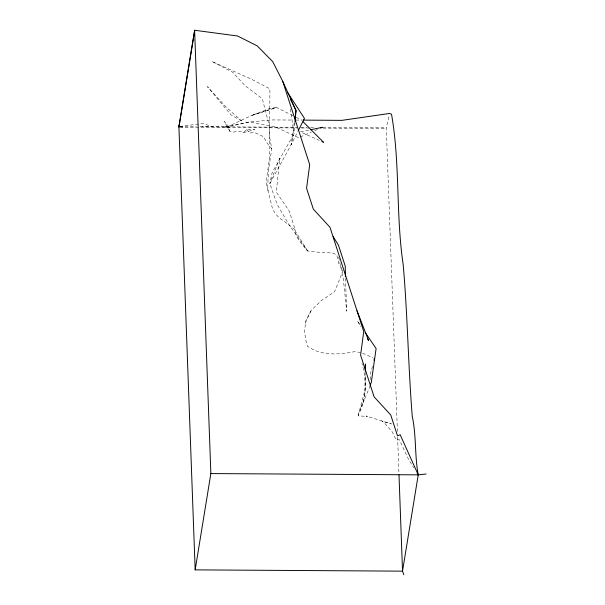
<?xml version="1.0" encoding="UTF-8"?>
<svg xmlns="http://www.w3.org/2000/svg" width="605" height="605" viewBox="0 0 605 605"><rect width="100%" height="100%" fill="white"/><g stroke="black" fill="none" stroke-linecap="round" stroke-linejoin="round"><path stroke-width="0.45" stroke-dasharray="3.02 2.27" d="M365.216 372.309L364.664 397.167L358.213 415.499L358.447 415.93L367.311 416.361L366.169 415.983L391.329 423.954L381.808 420.951L385.241 423.908L392.403 432.129L396.162 439.948L399.361 439.691L408.867 459.959L413.812 467.831M370.517 379.683L370.668 372.771L372.922 365.019M268.083 190.923L266.087 182.355L269.399 158.722L269.55 126.914L262.328 98.721L244.934 85.57L232.607 72.207L211.909 61.46L251.4 79.187L269.928 88.814L269.55 136.806L271.781 148.777L268.817 168.001L267.72 184.775L268.083 190.923L272.379 208.18C274.496 213.497 278.595 218.019 283.556 220.84L294.325 229.166L296.821 236.593L299.702 241.478L307.658 251.037L319.984 252.421L332.447 252.973L334.739 253.881L336.872 255.393L338.906 263.931L342.097 269.104M294.96 122.618L293.992 133.788L291.096 144.807L269.838 183.602L277.113 204.316L288.524 223.888L307.658 251.037M342.271 269.868L342.619 271.388L341.598 274.375L334.535 291.746L321.565 300.443L311.545 309.994L306.009 320.166L304.406 331.396L306.236 342.158L307.484 346.211C320.884 355.944 338.989 354.832 354.439 351.664L360.943 352.488M294.287 122.558L291.096 144.807L297.773 131.603M397.402 431.471L386.27 127.829L389.28 115.245M358.213 415.499L365.836 386.625L365.617 375.319M359.877 411.733C367.084 395.852 366.524 380.243 361.987 363.461M370.184 385.786L361.533 406.537M310.804 310.879L305.207 323.304M229.847 131.24L224.311 121.446L229.363 127.64L229.847 131.24L233.001 132.185L238.34 131.202L242.567 131.414L243.694 132.51L254.773 129.644L246.356 129.591L243.694 132.51M292.964 115.714L276.606 107.508L251.544 115.495L226.89 127.027L201.949 126.695M225.105 127.005L226.89 127.027L249.804 121.907L272.787 119.926L293.062 120.055M300.277 136.972L311.325 132.14M314.729 130.65L318.132 129.16M253.283 114.912L270.102 108.333L276.606 107.508L251.544 115.495M308.663 130.166L300.435 131.882L319.259 140.36M224.992 126.838L249.804 121.907L275.177 126.8L298.575 137.721M179.821 126.437L203.053 123.526L212.907 126.838M295.83 120.07L302.281 120.108M179.829 126.558L196.421 126.657M200.104 126.679L296.873 127.277M300.564 127.3L307.015 127.337M310.698 127.36L315.303 127.39M322.677 127.436L386.27 127.829M179.829 127.247L296.632 127.965M301.351 127.995L309.843 128.048M323.055 128.131L386.293 128.517M229.363 127.64L225.476 126.702M179.814 126.672L184.313 127.277M362.622 353.191L372.922 357.805M296.238 117.347L301.146 119.813M246.356 129.591L250.19 133.085L253.147 132.321L255.272 132.873L263.553 136.715L266.533 142.326L271.781 148.777M359.967 324.658L357.366 320.801L360.625 326.526M307.559 250.825L295.913 232.07L289.296 211.175L276.303 192.042L279.76 158.147L269.838 183.602L272.106 172.758L293.992 133.788L290.249 107.698M338.664 257.261L343.345 279.223L346.733 311.227L345.455 278.451M397.614 437.135L398.929 472.997M241.539 120.909L231.019 114.912L207.379 86.628L226.406 107.357L241.539 120.909"/><path stroke-width="0.91" d="M365.238 371.387L365.405 364.021L365.549 371.553M295.043 121.681L296.019 110.511L282.694 81.244L272.711 61.612L257.208 45.882L237.599 36.005L194.613 30.25L178.906 126.551L195.165 569.872L402.529 571.15L403.837 574.75M374.177 360.709L374.17 358.735M294.953 117.93L295.217 116.069M295.49 114.216L296.019 110.511L290.665 99.696M178.936 127.239L194.636 30.938M195.165 569.872L210.865 473.571L194.613 30.25M371.236 382.852L376.113 348.571L365.178 332.372M178.906 126.551L179.345 124.743M370.184 385.786L370.827 383.343M298.197 130.778L304.459 118.406L287.746 92.731M320.68 128.048L322.382 127.307L310.494 129.788M426.094 474.017L418.229 474.849L210.865 473.571M303.203 120.115L341.908 120.357L389.711 113.445L391.526 114.269C400.245 163.849 395.753 214.828 403.172 264.521C407.634 315.039 408.178 365.73 412.247 416.263C416.429 435.532 414.584 455.497 418.229 474.849L402.529 571.15L398.998 474.887M321.822 141.517L323.531 142.281L303.12 121.794M417.246 473.291L418.229 474.849L400.17 434.73L397.5 435.834L390.747 414.977L374.102 396.842L360.595 355.127L363.734 331.548L329.967 227.253L313.322 209.118L306.569 188.261L309.707 164.681L282.694 81.244M333.189 236.585L338.513 245.335L345.266 266.192L345.425 276.561M367.606 338.8L368.543 340.441L356.98 310.683"/></g></svg>
